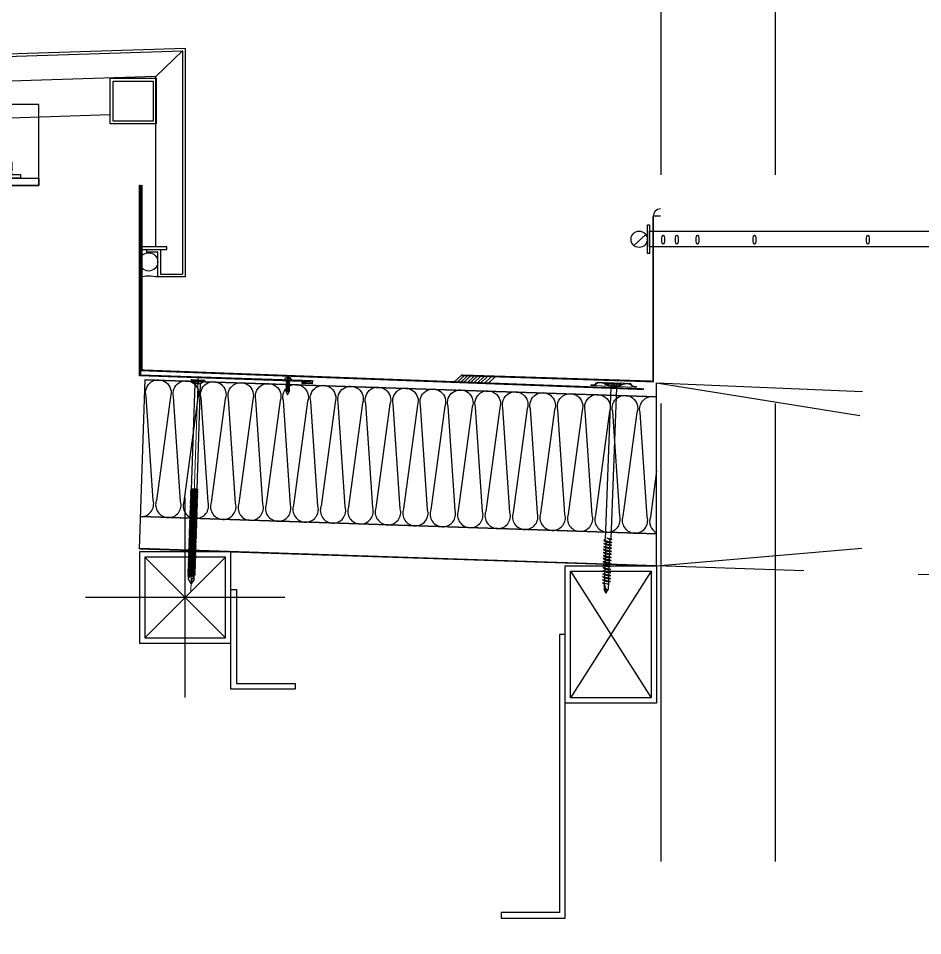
# Model space of a CAD drawing. Header units: millimetres. Extents: x 17311 to 801382, y -242618 to -104888.
# Drawn here: x 288128 to 289116, y -153749 to -152747 of the extents above; entities that cross this region are included whole.
import ezdxf

# ---------------------------------------------------------------- set-up
doc = ezdxf.new("R2010")
doc.units = ezdxf.units.MM
doc.header["$LTSCALE"] = 250
for name, pattern in [('ghid', [3, 2, -1]), ('HID', [2.8, 1.8, -1]), ('HIDDEN', [9.525, 6.35, -3.175])]:
    doc.linetypes.add(name, pattern=pattern)
for name, color, linetype in [('1', 1, 'Continuous'), ('4', 4, 'Continuous'), ('7', 7, 'Continuous'), ('A-ETC-8', 8, 'Continuous'), ('A-FIN-9', 7, 'Continuous'), ('A-OPEN', 1, 'Continuous'), ('A-WIN', 4, 'Continuous'), ('A-연도', 5, 'ghid'), ('AL-SHEET', 4, 'Continuous'), ('BOLT', 8, 'Continuous'), ('DIM', 7, 'Continuous'), ('ISL', 251, 'Continuous'), ('OPEN', 1, 'HID'), ('PANEL', 7, 'Continuous'), ('R-SMTL', 4, 'Continuous'), ('각파이프', 4, 'Continuous')]:
    doc.layers.add(name, color=color, linetype=linetype)
doc.layers.add('CEN', color=1, linetype='Continuous', lineweight=9)
doc.layers.add('가이드', color=101, linetype='Continuous', lineweight=9)
doc.layers.add('NOPLOT', color=191, linetype='Continuous', plot=False)

# ---------------------------------------------------------------- blocks, each defined once
blk = doc.blocks.new('A$Cc29243e6')
at = {"layer": 'A-연도'}
for points in [[(10720, -200), (10720, -33638.3), (9170, -33638.3), (9170, -200)], [(9295, -33638.3), (9295, -200)]]:
    blk.add_lwpolyline(points, dxfattribs=at)
blk = doc.blocks.new('M12-STUD ANCHOR')
at = {"layer": 'A-ETC-8'}
for p, q in [((28.7, 54.2), (28.7, -55.8)), ((17.8, 33.7), (17.8, 40.7)), ((28.7, 42.2), (19.2, 42.2)), ((22.7, 48), (23.9, 49.2)), ((34.7, 48), (22.7, 48)), ((22.7, -20.8), (22.7, 48)), ((23.3, 33.7), (23.3, 40.7)), ((33.5, 49.2), (23.9, 49.2)), ((23.9, -20.8), (23.9, 49.2)), ((28.7, 42.2), (38.2, 42.2)), ((33.5, 49.2), (34.7, 48)), ((33.5, -20.8), (33.5, 49.2)), ((34.2, 33.7), (34.2, 40.7)), ((34.7, -20.8), (34.7, 48)), ((39.7, 33.7), (39.7, 40.7)), ((28.2, 30.2), (18, 31.2)), ((18, 28.2), (18, 31.2)), ((18, 31.2), (29.2, 31.2)), ((28.7, 32.2), (19.2, 32.2)), ((28.2, 27.2), (28.2, 30.2)), ((28.7, 32.2), (38.2, 32.2)), ((29.2, 29.2), (29.2, 32.2)), ((39.5, 31.2), (29.2, 32.2)), ((39.5, 28.2), (39.5, 31.2)), ((28.2, 27.2), (18, 28.2)), ((39.5, 28.2), (28.2, 28.2)), ((39.5, 28.2), (29.2, 29.2)), ((22.7, -18.4), (34.7, -18.4)), ((20.5, -38.8), (21.7, -20.8)), ((21.7, -20.8), (24.3, -20.8)), ((28.7, -20.8), (24.8, -20.8)), ((25.8, -32.3), (32, -26.1)), ((26.2, -32.6), (32.3, -26.5)), ((35.7, -20.8), (28.7, -20.8)), ((36.9, -38.8), (35.7, -20.8)), ((28.7, -38.8), (20.5, -38.8)), ((22.7, -38.8), (22.7, -48.4)), ((31.1, -35.9), (27.5, -35.9)), ((31.1, -36.4), (27.5, -36.4)), ((31.1, -38.8), (28.7, -38.8)), ((32.3, -38.8), (36.9, -38.8)), ((34.7, -38.8), (34.7, -48.4)), ((22.7, -41.2), (34.7, -41.2)), ((22.7, -42.4), (34.7, -42.4)), ((22.7, -48.4), (28.7, -48.4)), ((28.7, -50.8), (22.7, -48.4)), ((28.7, -50.8), (34.7, -48.4)), ((34.7, -48.4), (28.7, -48.4))]:
    blk.add_line(p, q, dxfattribs=at)
for centre, radius, start, end in [((19.2, 40.7), 1.47, 90, 180), ((21.8, 40.7), 1.47, 360, 90), ((24.7, 40.7), 1.47, 90, 180), ((32.8, 40.7), 1.47, 360, 90), ((35.7, 40.7), 1.47, 90, 180), ((38.2, 40.7), 1.47, 360, 90), ((19.2, 33.7), 1.47, 180, 270), ((21.8, 33.7), 1.47, 270, 360), ((24.7, 33.7), 1.47, 180, 270), ((32.8, 33.7), 1.47, 270, 360), ((35.7, 33.7), 1.47, 180, 270), ((38.2, 33.7), 1.47, 270, 360), ((27.7, -21.9), 3.6, 161.9622, 315), ((27.7, -21.9), 3.12, 159.0667, 315), ((31.1, -25.3), 1.68, 315, 135), ((31.1, -25.3), 1.2, 315, 135), ((27.5, -34), 2.4, 135, 270), ((27.5, -34), 1.92, 135, 270), ((31.1, -37.6), 1.68, 314.4153, 90), ((31.1, -37.6), 1.2, 270, 90)]:
    blk.add_arc(centre, radius, start, end, dxfattribs=at)
blk = doc.blocks.new('A$C7453124a')
at = {"layer": 'A-ETC-8'}
for points in [[(-40, 88.4), (40, 88.4), (40, 0), (-40, 0)], [(-20, 8), (20, 8), (20, 12), (-20, 12)], [(-40, 8), (-40, 0), (40, 0), (40, 8)]]:
    blk.add_lwpolyline(points, close=True, dxfattribs=at)
blk.add_blockref('M12-STUD ANCHOR', (-28.7, -16.2), dxfattribs=at)
blk = doc.blocks.new('A$Cae507117')
at = {"layer": 'A-ETC-8'}
for points in [[(-50, 0), (-50, -50), (0, -50), (0, 0)], [(-46.8, -3.2), (-46.8, -46.8), (-3.2, -46.8), (-3.2, -3.2)]]:
    blk.add_lwpolyline(points, close=True, dxfattribs=at)
blk = doc.blocks.new('A$C74a2a393')
at = {"layer": 'A-ETC-8', "elevation": 0}
for points in [[(-50, -100), (-50, 0), (0, 0), (0, -100)], [(-46.8, -96.8), (-46.8, -3.2), (-3.2, -3.2), (-3.2, -96.8)]]:
    blk.add_lwpolyline(points, close=True, dxfattribs=at)
blk = doc.blocks.new('A$C6646c3d9')
at = {"layer": 'A-ETC-8'}
for p, q in [((18, 118.8), (47, 146.9)), ((-550, 100.9), (-577, 127)), ((-577, 33), (-550, 60)), ((-523, 33), (-523, 60))]:
    blk.add_line(p, q, dxfattribs=at)
for points in [[(18, -67), (18, 118.8), (-550, 100.9)], [(-523, 60), (-550, 60), (-550, 100.9)], [(-31.9, 77.1), (-470, 62.5)]]:
    blk.add_lwpolyline(points, dxfattribs=at)
blk.add_lwpolyline([(0, -70), (30, -70), (30, -67), (3, -67), (3, -40), (0, -40)], close=True, dxfattribs=at)
blk.add_arc((10, -163.7), 64.5, 81.0843, 98.9157, dxfattribs=at)
blk.add_ellipse((10, -83.5), major_axis=(0, 10), ratio=0.999542, dxfattribs=at)
at = {"layer": 'A-FIN-9'}
for points in [[(-523, 22.8), (-523, 30), (-580, 30), (-580, 130), (50, 150), (50, -100)], [(-523, 22.8), (-520, 22.8), (-520, 33), (-577, 33), (-577, 127.1), (47, 146.9), (47, -97)], [(50, -100), (20, -100), (20, -73), (8, -73), (8, -70), (23, -70), (23, -97), (47, -97)]]:
    blk.add_lwpolyline(points, dxfattribs=at)
at = {"layer": 'A-ETC-8', "xscale": -1}
for name, p in [('A$Cae507117', (-31.9, 117.1)), ('A$C7453124a', (-150, 0))]:
    blk.add_blockref(name, p, dxfattribs=at)
at = {"layer": 'A-ETC-8'}
blk.add_blockref('A$C74a2a393', (-470, 101.8, 0), dxfattribs=at)
blk = doc.blocks.new('sq100')
at = {"layer": 'A-WIN', "color": 1}
for p, q in [((6038.6, -597309.5), (6126.6, -597397.5)), ((6126.6, -597309.5), (6038.6, -597397.5))]:
    blk.add_line(p, q, dxfattribs=at)
at = {"layer": 'A-WIN'}
for points in [[(6032.6, -597303.5), (6132.6, -597303.5), (6132.6, -597403.5), (6032.6, -597403.5)], [(6038.6, -597309.5), (6126.6, -597309.5), (6126.6, -597397.5), (6038.6, -597397.5)]]:
    blk.add_lwpolyline(points, close=True, dxfattribs=at)
at = {"layer": 'NOPLOT'}
for p, q in [((6082.6, -597462.5), (6082.6, -597244.5)), ((5973.7, -597353.5), (6191.6, -597353.5))]:
    blk.add_line(p, q, dxfattribs=at)
blk = doc.blocks.new('A$C6603cac8')
at = {"layer": '4'}
for points in [[(-75, 50), (-75, -50), (75, -50), (75, 50)], [(-69, 44), (-69, -44), (69, -44), (69, 44)]]:
    blk.add_lwpolyline(points, close=True, dxfattribs=at)
at = {"layer": 'A-OPEN'}
for p, q in [((-69, 44), (69, -44)), ((-69, -44), (69, 44))]:
    blk.add_line(p, q, dxfattribs=at)
blk = doc.blocks.new('TPO-디스크')
at = {"color": 7}
for p, q in [((-609616.5, 106992.9), (-609619, 106992.9)), ((-609619, 106992.1), (-609619, 106992.9)), ((-609616.2, 106992.1), (-609619, 106992.1)), ((-609618.5, 106992.1), (-609618.5, 106992.1)), ((-609616.2, 106992.1), (-609571.8, 106992.1)), ((-609614.4, 106993.8), (-609613.2, 106995)), ((-609614.1, 106993), (-609612.9, 106994.2)), ((-609606.1, 106995.9), (-609611.1, 106995.9)), ((-609606.2, 106995.1), (-609610.8, 106995.1)), ((-609582, 106995.9), (-609606.1, 106995.9)), ((-609600.5, 106992.4), (-609605, 106994.9)), ((-609600.4, 106993.2), (-609604.8, 106995.7)), ((-609588.8, 106992.1), (-609599.3, 106992.1)), ((-609588.9, 106992.9), (-609599.1, 106992.9)), ((-609597.5, 106992.1), (-609597.5, 106992.9)), ((-609590.5, 106992.1), (-609590.5, 106992.9)), ((-609587.7, 106993.2), (-609583.2, 106995.7)), ((-609587.5, 106992.4), (-609583, 106994.9)), ((-609582, 106995.9), (-609577, 106995.9)), ((-609581.8, 106995.1), (-609577.2, 106995.1)), ((-609573.9, 106993), (-609575.1, 106994.2)), ((-609573.7, 106993.8), (-609574.8, 106995)), ((-609571.8, 106992.1), (-609569, 106992.1)), ((-609571.5, 106992.9), (-609569, 106992.9)), ((-609570.5, 106992.1), (-609569.5, 106992.1)), ((-609569, 106992.1), (-609569, 106992.9))]:
    blk.add_line(p, q, dxfattribs=at)
for centre, start, end in [((-609616.5, 106995.9), 270, 315.833), ((-609616.2, 106995.1), 270, 315.833), ((-609611.1, 106992.9), 90, 135.833), ((-609610.8, 106992.1), 90, 135.833), ((-609606.2, 106992.1), 65.7787, 90), ((-609606.1, 106992.9), 65.7787, 90), ((-609599.3, 106995.1), 245.7787, 270), ((-609599.1, 106995.9), 245.7787, 270), ((-609588.9, 106995.9), 270, 294.2213), ((-609588.8, 106995.1), 270, 294.2213), ((-609582, 106992.9), 90, 114.2213), ((-609581.8, 106992.1), 90, 114.2213), ((-609577.2, 106992.1), 44.167, 90), ((-609577, 106992.9), 44.167, 90), ((-609571.8, 106995.1), 224.167, 270), ((-609571.5, 106995.9), 224.167, 270)]:
    blk.add_arc(centre, 3, start, end, dxfattribs=at)
blk = doc.blocks.new('TPO-디스크+볼트')
at = {"layer": '1', "ltscale": 0.2}
for p, q in [((-609601.8, 106995.9), (-609586.3, 106995.9)), ((-609601.8, 106994.7), (-609586.3, 106994.7)), ((-609597, 106990.9), (-609600.6, 106994.7)), ((-609598.1, 106995.9), (-609595.6, 106991.6)), ((-609597, 106990.9), (-609597, 106824.4)), ((-609597, 106990.9), (-609591, 106990.9)), ((-609595.6, 106991.6), (-609594, 106990.7)), ((-609595.6, 106991.6), (-609592.4, 106991.6)), ((-609594.6, 106991.6), (-609594.6, 106995.9)), ((-609592.4, 106991.6), (-609594, 106990.7)), ((-609593.4, 106991.6), (-609593.4, 106995.9)), ((-609590, 106995.9), (-609592.4, 106991.6)), ((-609591, 106990.9), (-609587.5, 106994.7)), ((-609591, 106990.9), (-609591, 106825.7)), ((-609598.2, 106823.7), (-609597, 106824.4)), ((-609598.2, 106823.7), (-609589.8, 106821.7)), ((-609598.2, 106823.7), (-609591.8, 106822.4)), ((-609598.2, 106823.5), (-609596.2, 106822.2)), ((-609598.2, 106823.5), (-609589.8, 106821.5)), ((-609598.2, 106820.5), (-609589.8, 106818.5)), ((-609598.2, 106820.5), (-609591.8, 106819.2)), ((-609598.2, 106820.3), (-609596.2, 106819)), ((-609598.2, 106820.3), (-609589.8, 106818.3)), ((-609596.2, 106822.2), (-609596.2, 106820.1)), ((-609596.2, 106822.2), (-609596.2, 106820.1)), ((-609596.2, 106822.2), (-609591.8, 106821.3)), ((-609596.2, 106819), (-609596.2, 106816.8)), ((-609596.2, 106819), (-609591.8, 106818.1)), ((-609595.2, 106826.4), (-609589.8, 106825)), ((-609595.2, 106826.4), (-609589.8, 106824.8)), ((-609595.2, 106826.4), (-609591, 106825.7)), ((-609595.2, 106826.4), (-609591.8, 106824.6)), ((-609589.8, 106824.8), (-609591.8, 106824.6)), ((-609591.8, 106824.6), (-609591.8, 106822.4)), ((-609591.8, 106824.6), (-609591.8, 106822.5)), ((-609589.8, 106821.7), (-609591.8, 106822.4)), ((-609589.8, 106821.5), (-609591.8, 106821.3)), ((-609591.8, 106821.3), (-609591.8, 106819.2)), ((-609591.8, 106821.3), (-609591.8, 106819.2)), ((-609589.8, 106818.5), (-609591.8, 106819.2)), ((-609589.8, 106818.3), (-609591.8, 106818.1)), ((-609591.8, 106818.1), (-609591.8, 106815.9)), ((-609589.8, 106825), (-609591, 106825.7)), ((-609598.2, 106817.2), (-609589.8, 106815.2)), ((-609598.2, 106817.2), (-609591.8, 106815.9)), ((-609598.2, 106817), (-609596.2, 106815.7)), ((-609598.2, 106817), (-609589.8, 106815)), ((-609598.2, 106813.9), (-609589.8, 106811.9)), ((-609598.2, 106813.9), (-609591.8, 106812.6)), ((-609598.2, 106813.7), (-609596.2, 106812.4)), ((-609598.2, 106813.7), (-609589.8, 106811.7)), ((-609598.2, 106810.6), (-609589.8, 106808.6)), ((-609598.2, 106810.6), (-609591.8, 106809.3)), ((-609598.2, 106810.4), (-609596.2, 106809.1)), ((-609598.2, 106810.4), (-609589.8, 106808.4)), ((-609596.2, 106815.7), (-609596.2, 106813.5)), ((-609596.2, 106815.7), (-609591.8, 106814.8)), ((-609596.2, 106812.4), (-609596.2, 106810.2)), ((-609596.2, 106812.4), (-609591.8, 106811.5)), ((-609596.2, 106809.1), (-609596.2, 106806.9)), ((-609596.2, 106809.1), (-609591.8, 106808.2)), ((-609589.8, 106815.2), (-609591.8, 106815.9)), ((-609589.8, 106815), (-609591.8, 106814.8)), ((-609591.8, 106814.8), (-609591.8, 106812.6)), ((-609589.8, 106811.9), (-609591.8, 106812.6)), ((-609589.8, 106811.7), (-609591.8, 106811.5)), ((-609591.8, 106811.5), (-609591.8, 106809.3)), ((-609589.8, 106808.6), (-609591.8, 106809.3)), ((-609589.8, 106808.4), (-609591.8, 106808.2)), ((-609591.8, 106808.2), (-609591.8, 106806)), ((-609598.2, 106807.3), (-609589.8, 106805.3)), ((-609598.2, 106807.3), (-609591.8, 106806)), ((-609598.2, 106807.1), (-609596.2, 106805.8)), ((-609598.2, 106807.1), (-609589.8, 106805.1)), ((-609598.2, 106804), (-609589.8, 106802)), ((-609598.2, 106804), (-609591.8, 106802.7)), ((-609598.2, 106803.8), (-609596.2, 106802.5)), ((-609598.2, 106803.8), (-609589.8, 106801.8)), ((-609598.2, 106800.7), (-609589.8, 106798.7)), ((-609598.2, 106800.7), (-609591.8, 106799.4)), ((-609598.2, 106800.5), (-609596.2, 106799.2)), ((-609598.2, 106800.5), (-609589.8, 106798.5)), ((-609596.2, 106805.8), (-609596.2, 106803.6)), ((-609596.2, 106805.8), (-609591.8, 106804.9)), ((-609596.2, 106802.5), (-609591.8, 106801.6)), ((-609596.2, 106802.5), (-609596.2, 106800.3)), ((-609596.2, 106799.2), (-609591.8, 106798.3)), ((-609596.2, 106799.2), (-609596.2, 106797)), ((-609589.8, 106805.3), (-609591.8, 106806)), ((-609589.8, 106805.1), (-609591.8, 106804.9)), ((-609591.8, 106804.9), (-609591.8, 106802.7)), ((-609589.8, 106802), (-609591.8, 106802.7)), ((-609589.8, 106801.8), (-609591.8, 106801.6)), ((-609591.8, 106801.6), (-609591.8, 106799.4)), ((-609589.8, 106798.7), (-609591.8, 106799.4)), ((-609589.8, 106798.5), (-609591.8, 106798.3)), ((-609591.8, 106798.3), (-609591.8, 106796.1)), ((-609598.2, 106797.4), (-609589.8, 106795.4)), ((-609598.2, 106797.4), (-609591.8, 106796.1)), ((-609598.2, 106797.2), (-609596.2, 106795.9)), ((-609598.2, 106797.2), (-609589.8, 106795.2)), ((-609598.2, 106794.1), (-609589.8, 106792.1)), ((-609598.2, 106794.1), (-609591.8, 106792.8)), ((-609598.2, 106793.9), (-609596.2, 106792.6)), ((-609598.2, 106793.9), (-609589.8, 106791.9)), ((-609598.2, 106790.8), (-609589.8, 106788.8)), ((-609598.2, 106790.8), (-609591.8, 106789.5)), ((-609598.2, 106790.6), (-609596.2, 106789.3)), ((-609598.2, 106790.6), (-609589.8, 106788.6)), ((-609596.2, 106795.9), (-609596.2, 106793.7)), ((-609596.2, 106795.9), (-609591.8, 106795)), ((-609596.2, 106792.6), (-609596.2, 106790.4)), ((-609596.2, 106792.6), (-609591.8, 106791.7)), ((-609596.2, 106789.3), (-609596.2, 106787.1)), ((-609596.2, 106789.3), (-609591.8, 106788.4)), ((-609589.8, 106795.4), (-609591.8, 106796.1)), ((-609589.8, 106795.2), (-609591.8, 106795)), ((-609591.8, 106795), (-609591.8, 106792.8)), ((-609589.8, 106792.1), (-609591.8, 106792.8)), ((-609589.8, 106791.9), (-609591.8, 106791.7)), ((-609591.8, 106791.7), (-609591.8, 106789.5)), ((-609589.8, 106788.8), (-609591.8, 106789.5)), ((-609589.8, 106788.6), (-609591.8, 106788.4)), ((-609591.8, 106788.4), (-609591.8, 106786.2)), ((-609598.2, 106787.5), (-609589.8, 106785.5)), ((-609598.2, 106787.5), (-609591.8, 106786.2)), ((-609598.2, 106787.3), (-609596.2, 106786)), ((-609598.2, 106787.3), (-609589.8, 106785.3)), ((-609598.2, 106784.2), (-609589.8, 106782.2)), ((-609598.2, 106784.2), (-609591.8, 106782.9)), ((-609598.2, 106784), (-609596.2, 106782.7)), ((-609598.2, 106784), (-609589.8, 106782)), ((-609598.2, 106780.9), (-609589.8, 106778.9)), ((-609598.2, 106780.9), (-609591.8, 106779.6)), ((-609598.2, 106780.7), (-609596.2, 106779.4)), ((-609598.2, 106780.7), (-609589.8, 106778.7)), ((-609598.2, 106777.6), (-609591.8, 106776.1)), ((-609596.2, 106786), (-609591.8, 106785.1)), ((-609596.2, 106786), (-609596.2, 106783.8)), ((-609596.2, 106782.7), (-609596.2, 106780.5)), ((-609596.2, 106782.7), (-609591.8, 106781.8)), ((-609596.2, 106779.4), (-609596.2, 106777.2)), ((-609596.2, 106779.4), (-609591.8, 106778.5)), ((-609589.8, 106785.5), (-609591.8, 106786.2)), ((-609589.8, 106785.3), (-609591.8, 106785.1)), ((-609591.8, 106785.1), (-609591.8, 106782.9)), ((-609589.8, 106782.2), (-609591.8, 106782.9)), ((-609589.8, 106782), (-609591.8, 106781.8)), ((-609591.8, 106781.8), (-609591.8, 106779.6)), ((-609589.8, 106778.9), (-609591.8, 106779.6)), ((-609589.8, 106778.7), (-609591.8, 106778.5)), ((-609591.8, 106778.5), (-609591.8, 106770.2)), ((-609598.2, 106777.4), (-609596.2, 106776.1)), ((-609598.2, 106777.4), (-609591.8, 106775.9)), ((-609596.2, 106776.1), (-609596.2, 106770.2)), ((-609591.8, 106775.9), (-609596.2, 106776.1)), ((-609593.5, 106769.5), (-609596.2, 106776.1)), ((-609594.4, 106768.1), (-609596.2, 106774.6)), ((-609594, 106765.9), (-609596.2, 106770.2)), ((-609594, 106765.9), (-609591.8, 106770.2))]:
    blk.add_line(p, q, dxfattribs=at)
for centre, radius, start, end in [((-609601.8, 106995.3), 0.595, 90, 180), ((-609601.8, 106995.3), 0.595, 180, 270), ((-609586.3, 106995.3), 0.595, 360, 90), ((-609586.3, 106995.3), 0.595, 270, 360), ((-609598.2, 106823.6), 0.118, 104.3568, 255.6431), ((-609598.2, 106820.4), 0.118, 104.3568, 255.6431), ((-609589.9, 106824.9), 0.151, 306.6691, 53.3309), ((-609589.9, 106821.6), 0.151, 306.6691, 53.3309), ((-609589.9, 106818.4), 0.151, 306.6691, 53.3309), ((-609598.2, 106817.1), 0.118, 104.3568, 255.6431), ((-609598.2, 106813.8), 0.118, 104.3568, 255.6431), ((-609598.2, 106810.5), 0.118, 104.3568, 255.6431), ((-609589.9, 106815.1), 0.151, 306.6691, 53.3309), ((-609589.9, 106811.8), 0.151, 306.6691, 53.3309), ((-609589.9, 106808.5), 0.151, 306.6691, 53.3309), ((-609598.2, 106807.2), 0.118, 104.3568, 255.6431), ((-609598.2, 106803.9), 0.118, 104.3568, 255.6431), ((-609598.2, 106800.6), 0.118, 104.3568, 255.6431), ((-609589.9, 106805.2), 0.151, 306.6691, 53.3309), ((-609589.9, 106801.9), 0.151, 306.6691, 53.3309), ((-609589.9, 106798.6), 0.151, 306.6691, 53.3309), ((-609598.2, 106797.3), 0.118, 104.3568, 255.6431), ((-609598.2, 106794), 0.118, 104.3568, 255.6431), ((-609598.2, 106790.7), 0.118, 104.3568, 255.6431), ((-609589.9, 106795.3), 0.151, 306.6691, 53.3309), ((-609589.9, 106792), 0.151, 306.6691, 53.3309), ((-609589.9, 106788.7), 0.151, 306.6691, 53.3309), ((-609598.2, 106787.4), 0.118, 104.3568, 255.6431), ((-609598.2, 106784.1), 0.118, 104.3568, 255.6431), ((-609598.2, 106780.8), 0.118, 104.3568, 255.6431), ((-609598.2, 106777.5), 0.118, 104.3568, 255.6431), ((-609589.9, 106785.4), 0.151, 306.6691, 53.3309), ((-609589.9, 106782.1), 0.151, 306.6691, 53.3309), ((-609589.9, 106778.8), 0.151, 306.6691, 53.3309), ((-609591.6, 106767.4), 2.86, 94.6753, 211.7963)]:
    blk.add_arc(centre, radius, start, end, dxfattribs=at)
at = {"layer": '가이드'}
blk.add_blockref('TPO-디스크', (0, 0), dxfattribs=at)
blk = doc.blocks.new('sb-200 (flat)')
at = {"layer": 'BOLT'}
for p, q in [((-7.7, 210.4), (7.7, 210.4)), ((-3, 206.8), (-7.7, 210.4)), ((-2.7, 206.8), (-7.5, 210.4)), ((2.7, 206.8), (7.5, 210.4)), ((3, 206.8), (7.7, 210.4)), ((-3, 91.3), (-3, 206.8)), ((3, 206.8), (-3, 206.8)), ((3, 90.5), (3, 206.8)), ((4, 87.9), (-4, 91.3)), ((-3, 91.5), (3, 91.5)), ((-3, 89.5), (-3, 90.5)), ((-3, 89.5), (-3, 90.5)), ((4, 89.7), (-0.1, 91.5)), ((4, 86.1), (-4, 89.5)), ((4, 84.2), (-4, 87.7)), ((4, 82.4), (-4, 85.8)), ((4, 80.6), (-4, 84)), ((4, 78.7), (-4, 82.2)), ((4, 76.9), (-4, 80.3)), ((-3, 87.7), (-3, 88.7)), ((-3, 85.8), (-3, 86.9)), ((-3, 84), (-3, 85)), ((-3, 82.2), (-3, 83.2)), ((-3, 80.3), (-3, 81.4)), ((3, 88.7), (3, 89.7)), ((3, 86.9), (3, 87.9)), ((3, 85), (3, 86.1)), ((3, 83.2), (3, 84.2)), ((3, 81.4), (3, 82.4)), ((3, 81.4), (3, 82.4)), ((3, 79.5), (3, 80.6)), ((4, 75.1), (-4, 78.5)), ((4, 73.2), (-4, 76.7)), ((4, 71.4), (-4, 74.8)), ((4, 69.6), (-4, 73)), ((4, 67.7), (-4, 71.2)), ((-3, 78.5), (-3, 79.5)), ((-3, 76.7), (-3, 77.7)), ((-3, 74.8), (-3, 75.9)), ((-3, 73), (-3, 74)), ((-3, 71.2), (-3, 72.2)), ((-3, 69.3), (-3, 70.4)), ((3, 77.7), (3, 78.7)), ((3, 75.9), (3, 76.9)), ((3, 74), (3, 75.1)), ((3, 72.2), (3, 73.2)), ((3, 70.4), (3, 71.4)), ((4, 65.9), (-4, 69.3)), ((4, 64.1), (-4, 67.5)), ((4, 62.2), (-4, 65.7)), ((4, 60.4), (-4, 63.8)), ((4, 58.6), (-4, 62)), ((4, 56.7), (-4, 60.2)), ((-3, 67.5), (-3, 68.5)), ((-3, 65.7), (-3, 66.7)), ((-3, 63.8), (-3, 64.9)), ((-3, 62), (-3, 63)), ((-3, 60.2), (-3, 61.2)), ((3, 68.6), (3, 69.6)), ((3, 66.7), (3, 67.7)), ((3, 64.9), (3, 65.9)), ((3, 63.1), (3, 64.1)), ((3, 61.2), (3, 62.2)), ((3, 59.4), (3, 60.4)), ((4, 54.9), (-4, 58.3)), ((4, 53.1), (-4, 56.5)), ((4, 51.2), (-4, 54.7)), ((4, 49.4), (-4, 52.8)), ((4, 47.6), (-4, 51)), ((-3, 58.3), (-3, 59.4)), ((-3, 56.5), (-3, 57.5)), ((-3, 54.7), (-3, 55.7)), ((-3, 51), (-3, 52)), ((-3, 49.2), (-3, 50.2)), ((3, 57.6), (3, 58.6)), ((3, 55.7), (3, 56.7)), ((3, 53.9), (3, 54.9)), ((3, 52.1), (3, 53.1)), ((3, 50.2), (3, 51.2)), ((4, 45.8), (-4, 49.2)), ((4, 43.9), (-4, 47.3)), ((4, 42.1), (-4, 45.5)), ((4, 40.3), (-4, 43.7)), ((4, 38.4), (-4, 41.8)), ((-3, 47.3), (-3, 48.4)), ((-3, 45.5), (-3, 46.5)), ((-3, 43.7), (-3, 44.7)), ((-3, 41.8), (-3, 42.9)), ((-3, 40), (-3, 41)), ((3, 48.4), (3, 49.4)), ((3, 46.6), (3, 47.6)), ((3, 44.7), (3, 45.8)), ((3, 42.9), (3, 43.9)), ((3, 41.1), (3, 42.1)), ((3, 39.2), (3, 40.3)), ((4, 36.6), (-4, 40)), ((4, 34.8), (-4, 38.2)), ((4, 32.9), (-4, 36.3)), ((4, 31.1), (-4, 34.5)), ((4, 29.3), (-4, 32.7)), ((4, 27.4), (-4, 30.8)), ((-3, 38.2), (-3, 39.2)), ((-3, 36.3), (-3, 37.4)), ((-3, 34.5), (-3, 35.5)), ((-3, 32.7), (-3, 33.7)), ((-3, 30.8), (-3, 31.9)), ((3, 37.4), (3, 38.4)), ((3, 35.6), (3, 36.6)), ((3, 33.7), (3, 34.8)), ((3, 31.9), (3, 32.9)), ((3, 30.1), (3, 31.1)), ((4, 25.6), (-4, 29)), ((4, 23.8), (-4, 27.2)), ((4, 21.9), (-4, 25.3)), ((4, 20.1), (-4, 23.5)), ((4, 18.3), (-4, 21.7)), ((-3, 29), (-3, 30)), ((-3, 27.2), (-3, 28.2)), ((-3, 25.3), (-3, 26.4)), ((-3, 23.5), (-3, 24.5)), ((-3, 21.7), (-3, 22.7)), ((-3, 19.8), (-3, 20.9)), ((3, 28.2), (3, 29.3)), ((3, 26.4), (3, 27.4)), ((3, 24.6), (3, 25.6)), ((3, 22.7), (3, 23.8)), ((3, 20.9), (3, 21.9)), ((3, 19.1), (3, 20.1)), ((4, 16.4), (-4, 19.8)), ((4, 14.6), (-4, 18)), ((4, 12.8), (-4, 16.2)), ((4, 10.9), (-4, 14.3)), ((4, 9.1), (-4, 12.5)), ((4, 7.3), (-4, 10.7)), ((-3, 18), (-3, 19)), ((-3, 16.2), (-3, 17.2)), ((-3, 14.3), (-3, 15.4)), ((-3, 12.5), (-3, 13.5)), ((-3, 10.7), (-3, 11.7)), ((3, 17.2), (3, 18.3)), ((3, 15.4), (3, 16.4)), ((3, 13.6), (3, 14.6)), ((3, 11.7), (3, 12.8)), ((3, 9.9), (3, 10.9)), ((4, 5.4), (-4, 8.8)), ((4, 3.6), (-4, 7)), ((4, 1.8), (-4, 5.2)), ((4, -0.1), (-4, 3.3)), ((4, -1.9), (-4, 1.5)), ((-3, 8.8), (-3, 9.9)), ((-3, 7), (-3, 8)), ((-3, 5.2), (-3, 6.2)), ((-3, 3.3), (-3, 4.4)), ((-3, 1.5), (-3, 2.5)), ((-3, -0.3), (-3, 0.7)), ((4, 7.3), (-0.1, 9)), ((3, 8.1), (3, 9.1)), ((3, 6.2), (3, 7.3)), ((3, 4.4), (3, 5.4)), ((3, 2.6), (3, 3.6)), ((3, 0.7), (3, 1.8)), ((4, -3.7), (-4, -0.3)), ((-1.1, -3.4), (-4, -2.2)), ((-3, -2.2), (-3, -1.1)), ((-3, -7.2), (-3, -3)), ((3, -1.1), (3, -0.1)), ((3, -2.9), (3, -1.9)), ((3, -7.2), (3, -3.7))]:
    blk.add_line(p, q, dxfattribs=at)
at = {"layer": 'BOLT', "linetype": 'HIDDEN'}
for q in [(-0.5, 209.4), (0.5, 209.4)]:
    blk.add_line((0, 210.4), q, dxfattribs=at)
for points in [[(0.5, 209.4), (4.5, 209.4), (4.5, 210.4), (-4.5, 210.4), (-4.5, 209.4), (-0.5, 209.4)], [(0.5, 210.4), (-0.5, 210.4)], [(-0.5, 209.4), (-0.5, 207.4), (0.5, 207.4), (0.5, 209.4)]]:
    blk.add_lwpolyline(points, dxfattribs=at)
at = {"layer": 'BOLT'}
for points in [[(-4, 91.3), (-3, 90.5), (3, 87.9), (4, 87.9), (3, 88.7), (-3, 91.3)], [(-0.1, 91.5), (0.9, 90.7), (3, 89.7), (4, 89.7), (3, 90.5), (0.9, 91.5)], [(-4, 89.5), (-3, 88.7), (3, 86.1), (4, 86.1), (3, 86.9), (-3, 89.5)], [(-4, 87.7), (-3, 86.9), (3, 84.2), (4, 84.2), (3, 85), (-3, 87.7)], [(-4, 85.8), (-3, 85), (3, 82.4), (4, 82.4), (3, 83.2), (-3, 85.8)], [(-4, 84), (-3, 83.2), (3, 80.6), (4, 80.6), (3, 81.4), (-3, 84)], [(-4, 82.2), (-3, 81.4), (3, 78.7), (4, 78.7), (3, 79.5), (-3, 82.2)], [(-4, 80.3), (-3, 79.5), (3, 76.9), (4, 76.9), (3, 77.7), (-3, 80.3)], [(-4, 78.5), (-3, 77.7), (3, 75.1), (4, 75.1), (3, 75.9), (-3, 78.5)], [(-4, 76.7), (-3, 75.9), (3, 73.2), (4, 73.2), (3, 74), (-3, 76.7)], [(-4, 74.8), (-3, 74), (3, 71.4), (4, 71.4), (3, 72.2), (-3, 74.8)], [(-4, 73), (-3, 72.2), (3, 69.6), (4, 69.6), (3, 70.4), (-3, 73)], [(-4, 71.2), (-3, 70.4), (3, 67.7), (4, 67.7), (3, 68.6), (-3, 71.2)], [(-4, 69.3), (-3, 68.5), (3, 65.9), (4, 65.9), (3, 66.7), (-3, 69.3)], [(-4, 67.5), (-3, 66.7), (3, 64.1), (4, 64.1), (3, 64.9), (-3, 67.5)], [(-4, 65.7), (-3, 64.9), (3, 62.2), (4, 62.2), (3, 63.1), (-3, 65.7)], [(-4, 63.8), (-3, 63), (3, 60.4), (4, 60.4), (3, 61.2), (-3, 63.8)], [(-4, 62), (-3, 61.2), (3, 58.6), (4, 58.6), (3, 59.4), (-3, 62)], [(-4, 60.2), (-3, 59.4), (3, 56.7), (4, 56.7), (3, 57.6), (-3, 60.2)], [(-4, 58.3), (-3, 57.5), (3, 54.9), (4, 54.9), (3, 55.7), (-3, 58.3)], [(-4, 56.5), (-3, 55.7), (3, 53.1), (4, 53.1), (3, 53.9), (-3, 56.5)], [(-4, 54.7), (-3, 53.9), (3, 51.2), (4, 51.2), (3, 52.1), (-3, 54.7)], [(-4, 52.8), (-3, 52), (3, 49.4), (4, 49.4), (3, 50.2), (-3, 52.8)], [(-4, 51), (-3, 50.2), (3, 47.6), (4, 47.6), (3, 48.4), (-3, 51)], [(-4, 49.2), (-3, 48.4), (3, 45.8), (4, 45.8), (3, 46.6), (-3, 49.2)], [(-4, 47.3), (-3, 46.5), (3, 43.9), (4, 43.9), (3, 44.7), (-3, 47.3)], [(-4, 45.5), (-3, 44.7), (3, 42.1), (4, 42.1), (3, 42.9), (-3, 45.5)], [(-4, 43.7), (-3, 42.9), (3, 40.3), (4, 40.3), (3, 41.1), (-3, 43.7)], [(-4, 41.8), (-3, 41), (3, 38.4), (4, 38.4), (3, 39.2), (-3, 41.8)], [(-4, 40), (-3, 39.2), (3, 36.6), (4, 36.6), (3, 37.4), (-3, 40)], [(-4, 38.2), (-3, 37.4), (3, 34.8), (4, 34.8), (3, 35.6), (-3, 38.2)], [(-4, 36.3), (-3, 35.5), (3, 32.9), (4, 32.9), (3, 33.7), (-3, 36.3)], [(-4, 34.5), (-3, 33.7), (3, 31.1), (4, 31.1), (3, 31.9), (-3, 34.5)], [(-4, 32.7), (-3, 31.9), (3, 29.3), (4, 29.3), (3, 30.1), (-3, 32.7)], [(-4, 30.8), (-3, 30), (3, 27.4), (4, 27.4), (3, 28.2), (-3, 30.8)], [(-4, 29), (-3, 28.2), (3, 25.6), (4, 25.6), (3, 26.4), (-3, 29)], [(-4, 27.2), (-3, 26.4), (3, 23.8), (4, 23.8), (3, 24.6), (-3, 27.2)], [(-4, 25.3), (-3, 24.5), (3, 21.9), (4, 21.9), (3, 22.7), (-3, 25.3)], [(-4, 23.5), (-3, 22.7), (3, 20.1), (4, 20.1), (3, 20.9), (-3, 23.5)], [(-4, 21.7), (-3, 20.9), (3, 18.3), (4, 18.3), (3, 19.1), (-3, 21.7)], [(-4, 19.8), (-3, 19), (3, 16.4), (4, 16.4), (3, 17.2), (-3, 19.8)], [(-4, 18), (-3, 17.2), (3, 14.6), (4, 14.6), (3, 15.4), (-3, 18)], [(-4, 16.2), (-3, 15.4), (3, 12.8), (4, 12.8), (3, 13.6), (-3, 16.2)], [(-4, 14.3), (-3, 13.5), (3, 10.9), (4, 10.9), (3, 11.7), (-3, 14.3)], [(-4, 12.5), (-3, 11.7), (3, 9.1), (4, 9.1), (3, 9.9), (-3, 12.5)], [(-4, 10.7), (-3, 9.9), (3, 7.3), (4, 7.3), (3, 8.1), (-3, 10.7)], [(-4, 8.8), (-3, 8), (3, 5.4), (4, 5.4), (3, 6.2), (-3, 8.8)], [(-4, 7), (-3, 6.2), (3, 3.6), (4, 3.6), (3, 4.4), (-3, 7)], [(-4, 5.2), (-3, 4.4), (3, 1.8), (4, 1.8), (3, 2.6), (-3, 5.2)], [(-4, 3.3), (-3, 2.5), (3, -0.1), (4, -0.1), (3, 0.7), (-3, 3.3)], [(-4, 1.5), (-3, 0.7), (3, -1.9), (4, -1.9), (3, -1.1), (-3, 1.5)], [(-4, -0.3), (-3, -1.1), (3, -3.7), (4, -3.7), (3, -2.9), (-3, -0.3)], [(-4, -2.2), (-3, -3), (-2.1, -3.4), (-1.1, -3.4), (-2.1, -2.6), (-3, -2.2)]]:
    blk.add_lwpolyline(points, close=True, dxfattribs=at)
for points in [[(-3, 89.9), (-4, 89.5), (-3, 90.3)], [(-3, 88.1), (-4, 87.7), (-3, 88.5)], [(-3, 86.2), (-4, 85.8), (-3, 86.6)], [(-3, 84.4), (-4, 84), (-3, 84.8)], [(-3, 82.6), (-4, 82.2), (-3, 83)], [(-3, 80.7), (-4, 80.3), (-3, 81.1)], [(3, 89.3), (4, 89.7), (3, 88.9)], [(3, 89.3), (4, 89.7), (3, 88.9)], [(3, 87.5), (4, 87.9), (3, 87.1)], [(3, 87.5), (4, 87.9), (3, 87.1)], [(3, 85.7), (4, 86.1), (3, 85.3)], [(3, 85.7), (4, 86.1), (3, 85.3)], [(3, 83.8), (4, 84.2), (3, 83.4)], [(3, 83.8), (4, 84.2), (3, 83.4)], [(3, 82), (4, 82.4), (3, 81.6)], [(3, 82), (4, 82.4), (3, 81.6)], [(3, 80.2), (4, 80.6), (3, 79.8)], [(3, 80.2), (4, 80.6), (3, 79.8)], [(-3, 78.9), (-4, 78.5), (-3, 79.3)], [(-3, 77.1), (-4, 76.7), (-3, 77.5)], [(-3, 75.2), (-4, 74.8), (-3, 75.6)], [(-3, 73.4), (-4, 73), (-3, 73.8)], [(-3, 71.6), (-4, 71.2), (-3, 72)], [(-3, 69.7), (-4, 69.3), (-3, 70.1)], [(3, 78.3), (4, 78.7), (3, 77.9)], [(3, 78.3), (4, 78.7), (3, 77.9)], [(3, 76.5), (4, 76.9), (3, 76.1)], [(3, 76.5), (4, 76.9), (3, 76.1)], [(3, 74.7), (4, 75.1), (3, 74.3)], [(3, 74.7), (4, 75.1), (3, 74.3)], [(3, 72.8), (4, 73.2), (3, 72.4)], [(3, 72.8), (4, 73.2), (3, 72.4)], [(3, 71), (4, 71.4), (3, 70.6)], [(3, 71), (4, 71.4), (3, 70.6)], [(-3, 67.9), (-4, 67.5), (-3, 68.3)], [(-3, 66.1), (-4, 65.7), (-3, 66.5)], [(-3, 64.2), (-4, 63.8), (-3, 64.6)], [(-3, 62.4), (-4, 62), (-3, 62.8)], [(-3, 60.6), (-4, 60.2), (-3, 61)], [(3, 69.2), (4, 69.6), (3, 68.8)], [(3, 69.2), (4, 69.6), (3, 68.8)], [(3, 67.3), (4, 67.7), (3, 66.9)], [(3, 67.3), (4, 67.7), (3, 66.9)], [(3, 65.5), (4, 65.9), (3, 65.1)], [(3, 65.5), (4, 65.9), (3, 65.1)], [(3, 63.7), (4, 64.1), (3, 63.3)], [(3, 63.7), (4, 64.1), (3, 63.3)], [(3, 61.8), (4, 62.2), (3, 61.4)], [(3, 61.8), (4, 62.2), (3, 61.4)], [(3, 60), (4, 60.4), (3, 59.6)], [(3, 60), (4, 60.4), (3, 59.6)], [(-3, 58.7), (-4, 58.3), (-3, 59.1)], [(-3, 56.9), (-4, 56.5), (-3, 57.3)], [(-3, 55.1), (-4, 54.7), (-3, 55.5)], [(-3, 53.2), (-4, 52.8), (-3, 53.6)], [(-3, 51.4), (-4, 51), (-3, 51.8)], [(3, 58.2), (4, 58.6), (3, 57.8)], [(3, 58.2), (4, 58.6), (3, 57.8)], [(3, 56.3), (4, 56.7), (3, 55.9)], [(3, 56.3), (4, 56.7), (3, 55.9)], [(3, 54.5), (4, 54.9), (3, 54.1)], [(3, 54.5), (4, 54.9), (3, 54.1)], [(3, 52.7), (4, 53.1), (3, 52.3)], [(3, 52.7), (4, 53.1), (3, 52.3)], [(3, 50.8), (4, 51.2), (3, 50.4)], [(3, 50.8), (4, 51.2), (3, 50.4)], [(-3, 49.6), (-4, 49.2), (-3, 50)], [(-3, 47.7), (-4, 47.3), (-3, 48.1)], [(-3, 45.9), (-4, 45.5), (-3, 46.3)], [(-3, 44.1), (-4, 43.7), (-3, 44.5)], [(-3, 42.2), (-4, 41.8), (-3, 42.6)], [(-3, 40.4), (-4, 40), (-3, 40.8)], [(3, 49), (4, 49.4), (3, 48.6)], [(3, 49), (4, 49.4), (3, 48.6)], [(3, 47.2), (4, 47.6), (3, 46.8)], [(3, 47.2), (4, 47.6), (3, 46.8)], [(3, 45.3), (4, 45.8), (3, 44.9)], [(3, 45.3), (4, 45.8), (3, 44.9)], [(3, 43.5), (4, 43.9), (3, 43.1)], [(3, 43.5), (4, 43.9), (3, 43.1)], [(3, 41.7), (4, 42.1), (3, 41.3)], [(3, 41.7), (4, 42.1), (3, 41.3)], [(3, 39.8), (4, 40.3), (3, 39.4)], [(3, 39.8), (4, 40.3), (3, 39.4)], [(-3, 38.6), (-4, 38.2), (-3, 39)], [(-3, 36.7), (-4, 36.3), (-3, 37.1)], [(-3, 34.9), (-4, 34.5), (-3, 35.3)], [(-3, 33.1), (-4, 32.7), (-3, 33.5)], [(-3, 31.2), (-4, 30.8), (-3, 31.6)], [(3, 38), (4, 38.4), (3, 37.6)], [(3, 38), (4, 38.4), (3, 37.6)], [(3, 36.2), (4, 36.6), (3, 35.8)], [(3, 36.2), (4, 36.6), (3, 35.8)], [(3, 34.4), (4, 34.8), (3, 33.9)], [(3, 34.4), (4, 34.8), (3, 33.9)], [(3, 32.5), (4, 32.9), (3, 32.1)], [(3, 32.5), (4, 32.9), (3, 32.1)], [(3, 30.7), (4, 31.1), (3, 30.3)], [(3, 30.7), (4, 31.1), (3, 30.3)], [(-3, 29.4), (-4, 29), (-3, 29.8)], [(-3, 27.6), (-4, 27.2), (-3, 28)], [(-3, 25.7), (-4, 25.3), (-3, 26.1)], [(-3, 23.9), (-4, 23.5), (-3, 24.3)], [(-3, 22.1), (-4, 21.7), (-3, 22.5)], [(-3, 20.2), (-4, 19.8), (-3, 20.6)], [(3, 28.9), (4, 29.3), (3, 28.4)], [(3, 28.9), (4, 29.3), (3, 28.4)], [(3, 27), (4, 27.4), (3, 26.6)], [(3, 27), (4, 27.4), (3, 26.6)], [(3, 25.2), (4, 25.6), (3, 24.8)], [(3, 25.2), (4, 25.6), (3, 24.8)], [(3, 23.4), (4, 23.8), (3, 23)], [(3, 23.4), (4, 23.8), (3, 23)], [(3, 21.5), (4, 21.9), (3, 21.1)], [(3, 21.5), (4, 21.9), (3, 21.1)], [(3, 19.7), (4, 20.1), (3, 19.3)], [(3, 19.7), (4, 20.1), (3, 19.3)], [(-3, 18.4), (-4, 18), (-3, 18.8)], [(-3, 16.6), (-4, 16.2), (-3, 17)], [(-3, 14.7), (-4, 14.3), (-3, 15.1)], [(-3, 12.9), (-4, 12.5), (-3, 13.3)], [(-3, 11.1), (-4, 10.7), (-3, 11.5)], [(3, 17.9), (4, 18.3), (3, 17.5)], [(3, 17.9), (4, 18.3), (3, 17.5)], [(3, 16), (4, 16.4), (3, 15.6)], [(3, 16), (4, 16.4), (3, 15.6)], [(3, 14.2), (4, 14.6), (3, 13.8)], [(3, 14.2), (4, 14.6), (3, 13.8)], [(3, 12.4), (4, 12.8), (3, 12)], [(3, 12.4), (4, 12.8), (3, 12)], [(3, 10.5), (4, 10.9), (3, 10.1)], [(3, 10.5), (4, 10.9), (3, 10.1)], [(-3, 9.2), (-4, 8.8), (-3, 9.6)], [(-3, 7.4), (-4, 7), (-3, 7.8)], [(-3, 5.6), (-4, 5.2), (-3, 6)], [(-3, 3.7), (-4, 3.3), (-3, 4.1)], [(-3, 1.9), (-4, 1.5), (-3, 2.3)], [(-3, 0.1), (-4, -0.3), (-3, 0.5)], [(3, 8.7), (4, 9.1), (3, 8.3)], [(3, 8.7), (4, 9.1), (3, 8.3)], [(3, 6.9), (4, 7.3), (3, 6.5)], [(3, 6.9), (4, 7.3), (3, 6.5)], [(3, 6.9), (4, 7.3), (3, 6.5)], [(3, 6.9), (4, 7.3), (3, 6.5)], [(3, 5), (4, 5.4), (3, 4.6)], [(3, 5), (4, 5.4), (3, 4.6)], [(3, 3.2), (4, 3.6), (3, 2.8)], [(3, 3.2), (4, 3.6), (3, 2.8)], [(3, 1.4), (4, 1.8), (3, 1)], [(3, 1.4), (4, 1.8), (3, 1)], [(-3, -1.8), (-4, -2.2), (-3, -1.4)], [(3, -5.2), (-1.1, -3.4), (-3, -4.5), (-0.7, -7), (0, -12)], [(-3, -7.2), (0, -12), (3, -7.2)], [(3, -0.5), (4, -0.1), (3, -0.9)], [(3, -0.5), (4, -0.1), (3, -0.9)], [(3, -2.3), (4, -1.9), (3, -2.7)], [(3, -2.3), (4, -1.9), (3, -2.7)], [(3, -4.1), (4, -3.7), (3, -4.5)], [(3, -4.1), (4, -3.7), (3, -4.5)]]:
    blk.add_lwpolyline(points, dxfattribs=at)
at = {"layer": 'CEN'}
blk.add_line((0, 214.4), (0, -20), dxfattribs=at)
blk = doc.blocks.new('BBCCCVV')
at = {"layer": '1', "ltscale": 0.2}
for p, q in [((-1.5, 0), (-1.5, -1.3)), ((1.5, 0), (1.5, -0.7)), ((-2, -1.5), (-1.5, -1.3)), ((-2, -1.5), (2, -2.1)), ((-2, -1.6), (-1.5, -1.8)), ((-2, -1.6), (1.9, -2.2)), ((-2, -2.7), (-1.5, -2.5)), ((-2, -2.7), (2, -3.4)), ((-2, -2.8), (-1.5, -3)), ((-2, -2.8), (1.9, -3.5)), ((-2, -3.9), (-1.5, -3.7)), ((-2, -3.9), (2, -4.6)), ((-2, -4), (-1.5, -4.2)), ((-2, -4), (1.9, -4.7)), ((-2, -5.2), (-1.5, -5)), ((-2, -5.2), (2, -5.8)), ((-2, -5.3), (-1.5, -5.5)), ((-2, -5.3), (1.9, -5.9)), ((-2, -6.4), (-1.5, -6.2)), ((-2, -6.4), (2, -7.1)), ((-2, -6.5), (-1.5, -6.7)), ((-2, -6.5), (1.9, -7.2)), ((-2, -7.6), (-1.5, -7.4)), ((-2, -7.6), (2, -8.3)), ((-2, -7.7), (-1.5, -7.9)), ((-2, -7.7), (1.9, -8.4)), ((-2, -8.9), (-1.5, -8.7)), ((-2, -8.9), (2, -9.5)), ((-2, -9), (-1.5, -9.2)), ((-2, -9), (1.9, -9.6)), ((-2, -10.1), (-1.5, -9.9)), ((-1.5, -1.3), (1.5, -1.9)), ((-1.5, -1.8), (-1.5, -2.5)), ((-1.5, -1.8), (1.5, -2.4)), ((-1.5, -2.5), (1.5, -3.1)), ((-1.5, -3), (-1.5, -3.7)), ((-1.5, -3), (1.5, -3.6)), ((-1.5, -3.7), (1.5, -4.4)), ((-1.5, -4.2), (-1.5, -5)), ((-1.5, -4.2), (1.5, -4.9)), ((-1.5, -5), (1.5, -5.6)), ((-1.5, -5.5), (-1.5, -6.2)), ((-1.5, -5.5), (1.5, -6.1)), ((-1.5, -6.2), (1.5, -6.8)), ((-1.5, -6.7), (-1.5, -7.4)), ((-1.5, -6.7), (1.5, -7.3)), ((-1.5, -7.4), (1.5, -8.1)), ((-1.5, -7.9), (-1.5, -8.7)), ((-1.5, -7.9), (1.5, -8.6)), ((-1.5, -8.7), (1.5, -9.3)), ((-1.5, -9.2), (-1.5, -9.9)), ((-1.5, -9.2), (1.5, -9.8)), ((-1.5, -9.9), (1.5, -10.5)), ((-0.1, -0.5), (2, -0.9)), ((-0.1, -0.5), (1.5, -0.7)), ((-0.1, -0.7), (1.9, -1)), ((-0.1, -0.7), (1.5, -1.2)), ((2, -0.8), (1.5, -0.7)), ((2, -1), (1.5, -1.2)), ((1.5, -1.2), (1.5, -1.9)), ((2, -2.1), (1.5, -1.9)), ((2, -2.2), (1.5, -2.4)), ((1.5, -2.4), (1.5, -3.1)), ((2, -3.3), (1.5, -3.1)), ((2, -3.4), (1.5, -3.6)), ((1.5, -3.6), (1.5, -4.4)), ((2, -4.6), (1.5, -4.4)), ((2, -4.7), (1.5, -4.9)), ((1.5, -4.9), (1.5, -5.6)), ((2, -5.8), (1.5, -5.6)), ((2, -5.9), (1.5, -6.1)), ((1.5, -6.1), (1.5, -6.8)), ((2, -7), (1.5, -6.8)), ((2, -7.1), (1.5, -7.3)), ((1.5, -7.3), (1.5, -8.1)), ((2, -8.3), (1.5, -8.1)), ((2, -8.4), (1.5, -8.6)), ((1.5, -8.6), (1.5, -9.3)), ((2, -9.5), (1.5, -9.3)), ((2, -9.6), (1.5, -9.8)), ((1.5, -9.8), (1.5, -10.5)), ((-2, -10.1), (2, -10.8)), ((-2, -10.2), (-1.5, -10.4)), ((-2, -10.2), (1.9, -10.9)), ((-2, -11.3), (-1.5, -11.1)), ((-2, -11.3), (2, -12)), ((-2, -11.4), (-1.5, -11.6)), ((-2, -11.4), (1.9, -12.1)), ((-2, -12.6), (-1.5, -12.4)), ((-2, -12.6), (1.5, -13.2)), ((-2, -12.7), (-1.5, -12.9)), ((-2, -12.7), (1.3, -13.2)), ((-1.5, -10.4), (-1.5, -11.1)), ((-1.5, -10.4), (1.5, -11)), ((-1.5, -11.1), (1.5, -11.8)), ((-1.5, -11.6), (-1.5, -12.4)), ((-1.5, -11.6), (1.5, -12.3)), ((-1.5, -12.4), (1.5, -13)), ((-1.5, -12.9), (-1.5, -13.4)), ((-1.5, -12.9), (0, -13.2)), ((-1.5, -13.4), (-0.4, -15.8)), ((1.5, -13.2), (0, -13.2)), ((1.5, -13.4), (0.4, -15.8)), ((2, -10.7), (1.5, -10.5)), ((2, -10.8), (1.5, -11)), ((1.5, -11), (1.5, -11.8)), ((2, -12), (1.5, -11.8)), ((2, -12.1), (1.5, -12.3)), ((1.5, -12.3), (1.5, -13.4))]:
    blk.add_line(p, q, dxfattribs=at)
blk.add_lwpolyline([(-3.5, 0), (3.5, 0), (3.5, 1, 0.336479), (2.5, 2.2, 0.138717), (-2.5, 2.2, 0.336479), (-3.5, 1)], format="xyb", close=True, dxfattribs=at)
blk.add_lwpolyline([(2.5, 2.2), (2.3, 2), (2.1, 2), (1.8, 1.9), (1.5, 2), (1.3, 2), (1, 2.1), (0.8, 2.1), (0.7, 2.1), (0.6, 2.1), (0.5, 2), (0.5, 1.8), (0.5, 1.6), (0.5, 1.4), (0.5, 1.2), (0.5, 1), (0.5, 0.8), (0.4, 0.7), (0.3, 0.6), (0.1, 0.6), (0, 0.5), (-0.1, 0.6), (-0.3, 0.6), (-0.4, 0.7), (-0.5, 0.8), (-0.5, 1), (-0.5, 1.2), (-0.5, 1.4), (-0.5, 1.6), (-0.5, 1.8), (-0.5, 2), (-0.6, 2.1), (-0.7, 2.1), (-0.8, 2.1), (-1, 2.1), (-1.3, 2), (-1.5, 2), (-1.8, 1.9), (-2.1, 2), (-2.3, 2), (-2.5, 2.2)], dxfattribs=at)
for centre, radius, start, end in [((-1.9, -1.5), 0.0925, 150.0754, 220.1339), ((-1.9, -2.8), 0.0925, 150.0754, 220.1339), ((-1.9, -4), 0.0925, 150.0754, 220.1339), ((-1.9, -5.2), 0.0925, 150.0754, 220.1339), ((-1.9, -6.5), 0.0925, 150.0754, 220.1339), ((-1.9, -7.7), 0.0925, 150.0754, 220.1339), ((-1.9, -8.9), 0.0925, 150.0754, 220.1339), ((0, -0.6), 0.0602, 110.6851, 229.2729), ((1.9, -0.9), 0.0925, 330.0754, 40.1339), ((1.9, -2.2), 0.0925, 330.0754, 40.1339), ((1.9, -3.4), 0.0925, 330.0754, 40.1339), ((1.9, -4.6), 0.0925, 330.0754, 40.1339), ((1.9, -5.8), 0.0925, 330.0754, 40.1339), ((1.9, -7.1), 0.0925, 330.0754, 40.1339), ((1.9, -8.3), 0.0925, 330.0754, 40.1339), ((1.9, -9.5), 0.0925, 330.0754, 40.1339), ((-1.9, -10.2), 0.0925, 150.0754, 220.1339), ((-1.9, -11.4), 0.0925, 150.0754, 220.1339), ((-1.9, -12.6), 0.0925, 150.0754, 220.1339), ((0, -15.5), 0.46, 215.1627, 324.8373), ((1.9, -10.8), 0.0925, 330.0754, 40.1339), ((1.9, -12), 0.0925, 330.0754, 40.1339)]:
    blk.add_arc(centre, radius, start, end, dxfattribs=at)
blk = doc.blocks.new('A$Cda397434')
at = {"layer": '1', "color": 9}
blk.add_line((869.2, -33.6), (861.2, -33.6), dxfattribs=at)
blk.add_arc((869.2, -33.6), 8, 90, 180, dxfattribs=at)
at = {"layer": '4', "color": 9, "const_width": 2}
blk.add_lwpolyline([(302.6, 0.6), (302.6, -201.9), (851.2, -222.5)], dxfattribs=at)
at = {"layer": '4', "color": 9}
blk.add_lwpolyline([(651.5, -207.4, 2, 2, 0), (861.2, -214.1, 2, 2, 0), (861.2, -33.6, 2, 0, 0)], format="xyseb", dxfattribs=at)
at = {"layer": '7'}
for p, q in [((651.5, -207.4), (642.9, -215.4)), ((655.2, -207.5), (646.5, -215.5)), ((658.8, -207.6), (650.2, -215.6)), ((662.5, -207.7), (653.8, -215.7)), ((666.1, -207.8), (657.5, -215.9)), ((669.8, -208), (661.1, -216)), ((673.4, -208.1), (664.8, -216.1)), ((677.1, -208.2), (668.4, -216.2)), ((680.7, -208.3), (672.1, -216.3)), ((684.9, -208.4), (676.3, -216.5)), ((689.1, -208.6), (680.5, -216.6))]:
    blk.add_line(p, q, dxfattribs=at)
at = {"layer": 'A-WIN'}
blk.add_lwpolyline([(695, -800), (765, -800), (765, -490.4), (759, -490.4), (759, -794), (695, -794)], close=True, dxfattribs=at)
at = {"layer": 'AL-SHEET'}
blk.add_lwpolyline([(301.2, 0.3), (301.2, -207), (489, -213.2), (488.8, -216.6), (477.6, -216.2), (477.7, -215), (487.7, -215.4), (487.7, -214.4), (300, -208.1), (300, 0.3)], close=True, dxfattribs=at)
at = {"layer": 'ISL'}
for points in [[(301.2, -361.7, 0.509267), (315, -344), (307.3, -230, -1.372593), (333.8, -230.9), (318.5, -344.1, 0.509267), (331.1, -362.7, 0.509267), (345, -345), (337.3, -231, -1.372593), (363.8, -231.9), (348.5, -345.1, 0.509267), (361.1, -363.7, 0.509267), (375, -346), (367.3, -232, -1.372593), (393.8, -232.9), (378.5, -346.1, 0.509267), (391.1, -364.7, 0.509267), (405, -347), (397.3, -233, -1.372593), (423.7, -233.9), (408.5, -347.1, 0.509267), (421.1, -365.7, 0.509267), (434.9, -348), (427.2, -234, -1.372593), (453.7, -234.9), (438.5, -348.1, 0.509267), (451.1, -366.7, 0.509267), (464.9, -349), (457.2, -235, -1.372593), (483.7, -235.9), (468.4, -349.1, 0.509267), (481.1, -367.7, 0.509267), (494.9, -350), (487.2, -236, -1.372593), (513.7, -236.9), (498.4, -350.1, 0.509267), (511, -368.7, 0.509267), (524.9, -351), (517.2, -237, -1.372593), (543.7, -237.9), (528.4, -351.1, 0.509267), (541, -369.7, 0.509267), (554.9, -352), (547.2, -238, -1.372593), (573.7, -238.9), (558.4, -352.1, 0.509267), (571, -370.7, 0.509267), (584.9, -353), (577.2, -239, -1.372593), (603.6, -239.9), (588.4, -353.1, 0.509267), (601, -371.7, 0.509267), (614.8, -354), (607.1, -240, -1.372593), (633.6, -240.9), (618.4, -354.1, 0.509267), (631, -372.7, 0.509267), (644.8, -355), (637.1, -241, -1.372593), (663.6, -241.9), (648.3, -355.1, 0.509267), (661, -373.7, 0.509267), (674.8, -356), (667.1, -242, -1.372593), (693.6, -242.9), (678.3, -356.1, 0.509267), (690.9, -374.7, 0.509267), (704.8, -357), (697.1, -243, -1.372593), (723.6, -243.9), (708.3, -357.1, 0.509267), (720.9, -375.7, 0.509267), (734.8, -358), (727.1, -244, -1.372593), (753.6, -244.9), (738.3, -358.1, 0.509267), (750.9, -376.7, 0.509267), (764.8, -359), (757.1, -245, -1.372593), (783.5, -245.9), (768.3, -359.1, 0.509267), (780.9, -377.7, 0.509267), (794.7, -360), (787, -246, -1.372593), (813.5, -246.9), (798.3, -360.1, 0.509267), (810.9, -378.7, 0.509267), (824.7, -361), (817, -247, -1.372593), (843.5, -247.9), (828.2, -361.1, 0.509267), (840.9, -379.7, 0.509267), (854.7, -362), (847, -248, -0.608411), (865, -231.1, -0.608411)], [(865, -311.8), (858.2, -362.1, 0.378208), (865, -379.2)]]:
    blk.add_lwpolyline(points, format="xyb", dxfattribs=at)
at = {"layer": 'OPEN', "linetype": 'HID', "ltscale": 0.5}
for p, q in [((865, -215.4), (2425, -466.9)), ((865, -415.4), (2425, -281.8))]:
    blk.add_line(p, q, dxfattribs=at)
blk.add_lwpolyline([(865, -215.4), (2425, -281.8), (2425, -466.9), (865, -415.4)], close=True, dxfattribs=at)
at = {"layer": 'PANEL'}
for p, q in [((306.1, -212.3), (865, -230.9)), ((306.2, -211.8), (865, -230.4)), ((301.2, -361.2), (865, -380)), ((301.2, -361.7), (865, -380.5)), ((300, -396.2), (865, -415)), ((300, -396.7), (865, -415.5))]:
    blk.add_line(p, q, dxfattribs=at)
blk.add_lwpolyline([(300, -396.7), (306.2, -211.8)], dxfattribs=at)
at = {"layer": 'R-SMTL', "color": 9}
blk.add_line((840.2, -65.6), (853.2, -53.7), dxfattribs=at)
blk.add_lwpolyline([(857.2, -43), (857.2, -74.2), (855.2, -74.2), (855.2, -43)], close=True, dxfattribs=at)
at = {"layer": 'R-SMTL', "color": 9, "elevation": 0}
blk.add_lwpolyline([(2429.5, -67.1), (857.2, -67.1), (857.2, -50), (2429.5, -50)], dxfattribs=at)
at = {"layer": 'R-SMTL', "color": 9}
blk.add_circle((845.9, -58.8), 8.89, dxfattribs=at)
for centre in [(872.1, -59.2), (887.1, -59.2), (909.6, -59.2), (972, -59.2), (1095.7, -59.2)]:
    blk.add_ellipse(centre, major_axis=(0, 5.05), ratio=0.29412, dxfattribs=at)
at = {"layer": '각파이프'}
blk.add_lwpolyline([(470, -550), (400, -550), (400, -441.3), (406, -441.3), (406, -544), (470, -544)], close=True, dxfattribs=at)
at = {"xscale": -1, "rotation": 358.0898708853159}
blk.add_blockref('sb-200 (flat)', (356.9, -423), dxfattribs=at)
at = {"layer": 'A-WIN', "xscale": -1.000000000000003, "rotation": 90}
blk.add_blockref('A$C6603cac8', (815, -490.4), dxfattribs=at)
at = {"layer": 'DIM', "rotation": 358.0898708852658}
blk.add_blockref('BBCCCVV', (462.3, -212.3), dxfattribs=at)
at = {"layer": '가이드', "rotation": 357.8493489315746}
blk.add_blockref('TPO-디스크+볼트', (605967.6, -130012.4), dxfattribs=at)
at = {"layer": '각파이프', "xscale": -1}
blk.add_blockref('sq100', (6432.6, 596903.5), dxfattribs=at)

msp = doc.modelspace()

# ---------------------------------------------------------------- block references
at = {"layer": 'A-FIN-9'}
for name, p in [('A$C6646c3d9', (288260.7, -152929.5)), ('A$Cda397434', (287960.7, -152929.5))]:
    msp.add_blockref(name, p, dxfattribs=at)
at = {"layer": 'A-연도'}
msp.add_blockref('A$Cc29243e6', (279660.7, -152279.5, 0), dxfattribs=at)

doc.saveas('drawing.dxf')
